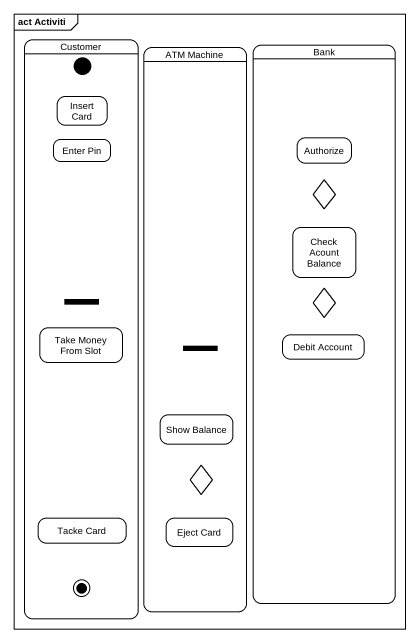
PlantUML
@startuml
mainframe act Activiti
hide empty description
state Customer {
  state initial1 <<start>>
  state "Insert Card" as Insert_Card
  state "Enter Pin" as Enter_Pin
  state fork1 <<fork>>
  state "Take Money From Slot" as Take_Money_From_Slot
  state "Tacke Card" as Tacke_Card
  state final1 <<end>>
}
state "ATM Machine" as ATM_Machine {
  state fork2 <<fork>>
  state "Show Balance" as Show_Balance
  state choice3 <<choice>>
  state "Eject Card" as Eject_Card
}
state Bank {
  state Authorize
  state choice1 <<choice>>
  state "Check Acount Balance" as Check_Acount_Balance
  state choice2 <<choice>>
  state "Debit Account" as Debit_Account
}
@enduml
